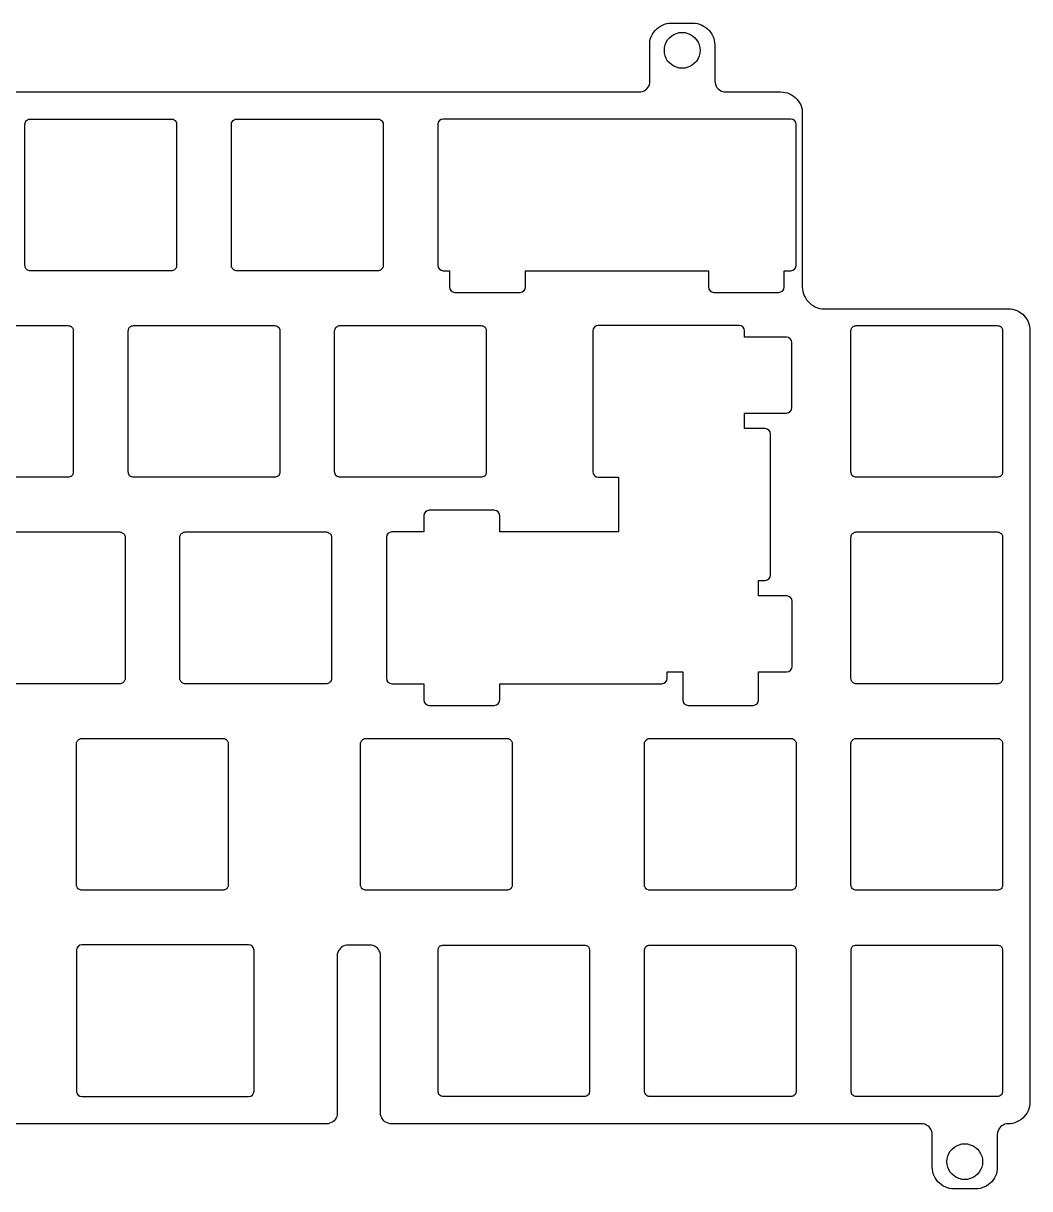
# Model space of a CAD drawing. Header units: millimetres. Extents: x 0 to 378, y -8 to 246.
# Drawn here: x 285.5 to 378.4, y -8.4 to 99.1 of the extents above; entities that cross this region are included whole.
import ezdxf

# ---------------------------------------------------------------- set-up
doc = ezdxf.new("R2010")
doc.units = ezdxf.units.MM
doc.header["$LTSCALE"] = 23.1

msp = doc.modelspace()

# ---------------------------------------------------------------- linework, layer by layer
at = {"color": 7, "lineweight": -3}
for p, q in [((323.79, 89.75), (323.79, 76.75)), ((356.34, 90.25), (324.29, 90.25)), ((356.84, 76.75), (356.84, 89.75)), ((324.29, 76.25), (324.87, 76.25)), ((324.87, 76.25), (324.87, 74.75)), ((331.87, 74.75), (331.87, 76.25)), ((331.87, 76.25), (348.75, 76.25)), ((348.75, 76.25), (348.75, 74.75)), ((355.75, 74.75), (355.75, 76.25)), ((355.75, 76.25), (356.34, 76.25)), ((325.37, 74.25), (331.37, 74.25)), ((349.25, 74.25), (355.25, 74.25)), ((351.59, 71.2), (338.59, 71.2)), ((338.09, 70.7), (338.09, 57.7)), ((352.09, 70.12), (352.09, 70.7)), ((355.95, 70.12), (352.09, 70.12)), ((356.45, 63.62), (356.45, 69.62)), ((352.09, 61.68), (352.09, 63.12)), ((352.09, 63.12), (355.95, 63.12)), ((353.97, 61.68), (352.09, 61.68)), ((354.47, 48.18), (354.47, 61.18)), ((338.59, 57.2), (340.47, 57.2)), ((340.47, 57.2), (340.47, 52.15)), ((329, 54.15), (323, 54.15)), ((322.5, 53.65), (322.5, 52.15)), ((329.5, 52.15), (329.5, 53.65)), ((319.04, 51.65), (319.04, 38.65)), ((322.5, 52.15), (319.54, 52.15)), ((340.47, 52.15), (329.5, 52.15)), ((353.38, 46.24), (353.38, 47.68)), ((353.38, 47.68), (353.97, 47.68)), ((355.97, 46.24), (353.38, 46.24)), ((356.47, 39.74), (356.47, 45.74)), ((344.94, 38.65), (344.94, 39.24)), ((344.94, 39.24), (346.38, 39.24)), ((346.38, 39.24), (346.38, 36.65)), ((353.38, 36.65), (353.38, 39.24)), ((353.38, 39.24), (355.97, 39.24)), ((319.54, 38.15), (322.5, 38.15)), ((322.5, 38.15), (322.5, 36.65)), ((329.5, 36.65), (329.5, 38.15)), ((329.5, 38.15), (344.44, 38.15)), ((323, 36.15), (329, 36.15)), ((346.88, 36.15), (352.88, 36.15)), ((306.33, 14.05), (290.95, 14.05)), ((290.45, 13.55), (290.45, 0.55)), ((306.83, 0.55), (306.83, 13.55)), ((290.95, 0.05), (306.33, 0.05))]:
    msp.add_line(p, q, dxfattribs=at)
for points in [[(343.34, 97.08), (343.34, 97.08), (343.34, 97.3), (343.36, 97.5), (343.41, 97.7), (343.41, 97.7), (343.49, 97.9), (343.59, 98.08), (343.71, 98.25), (343.71, 98.25), (343.84, 98.43), (343.99, 98.58), (344.14, 98.7), (344.14, 98.7), (344.34, 98.83), (344.51, 98.9), (344.71, 99), (344.71, 99), (344.91, 99.05), (345.11, 99.08), (345.34, 99.08), (347.34, 99.08), (347.34, 99.08), (347.54, 99.08), (347.74, 99.05), (347.94, 99), (347.94, 99), (348.14, 98.9), (348.31, 98.83), (348.51, 98.7), (348.51, 98.7), (348.66, 98.58), (348.81, 98.43), (348.94, 98.25), (348.94, 98.25), (349.06, 98.08), (349.16, 97.9), (349.24, 97.7), (349.24, 97.7), (349.29, 97.5), (349.31, 97.3), (349.34, 97.09), (349.34, 93.75), (349.34, 93.75), (349.36, 93.58), (349.39, 93.43), (349.39, 93.43), (349.46, 93.28), (349.54, 93.15), (349.54, 93.15), (349.64, 93.03), (349.76, 92.93), (349.76, 92.93), (349.89, 92.85), (350.04, 92.8), (350.04, 92.8), (350.19, 92.75), (350.34, 92.75), (355.41, 92.75), (355.41, 92.75), (355.64, 92.73), (355.84, 92.7), (356.04, 92.65), (356.04, 92.65), (356.24, 92.58), (356.41, 92.48), (356.61, 92.35), (356.61, 92.35), (356.76, 92.23), (356.91, 92.08), (357.04, 91.93), (357.04, 91.93), (357.16, 91.75), (357.26, 91.55), (357.34, 91.35), (357.34, 91.35), (357.39, 91.15), (357.41, 90.95), (357.41, 90.75), (357.41, 74.75), (357.41, 74.75), (357.44, 74.53), (357.46, 74.33), (357.51, 74.13), (357.51, 74.13), (357.59, 73.93), (357.69, 73.75), (357.81, 73.58), (357.81, 73.58), (357.94, 73.4), (358.09, 73.25), (358.24, 73.13), (358.24, 73.13), (358.44, 73), (358.61, 72.93), (358.81, 72.83), (358.81, 72.83), (359.01, 72.78), (359.21, 72.75), (359.41, 72.75), (376.39, 72.75), (376.39, 72.75), (376.61, 72.73), (376.81, 72.7), (377.01, 72.65), (377.01, 72.65), (377.21, 72.58), (377.39, 72.48), (377.59, 72.35), (377.59, 72.35), (377.74, 72.23), (377.89, 72.08), (378.01, 71.93), (378.01, 71.93), (378.14, 71.75), (378.24, 71.55), (378.31, 71.35), (378.31, 71.35), (378.36, 71.15), (378.39, 70.95), (378.39, 70.75), (378.39, -0.45), (378.39, -0.45), (378.39, -0.67), (378.36, -0.87), (378.31, -1.07), (378.31, -1.07), (378.24, -1.27), (378.14, -1.45), (378.01, -1.62), (378.01, -1.62), (377.89, -1.8), (377.74, -1.95), (377.59, -2.07), (377.59, -2.07), (377.39, -2.2), (377.21, -2.27), (377.01, -2.37), (377.01, -2.37), (376.81, -2.42), (376.61, -2.45), (376.39, -2.45), (376.39, -2.45), (376.24, -2.47), (376.09, -2.5), (376.09, -2.5), (375.94, -2.57), (375.81, -2.65), (375.81, -2.65), (375.69, -2.75), (375.59, -2.87), (375.59, -2.87), (375.51, -3), (375.44, -3.15), (375.44, -3.15), (375.41, -3.3), (375.39, -3.45), (375.39, -6.45), (375.39, -6.45), (375.39, -6.67), (375.36, -6.87), (375.31, -7.07), (375.31, -7.07), (375.24, -7.27), (375.14, -7.45), (375.01, -7.62), (375.01, -7.62), (374.89, -7.8), (374.74, -7.95), (374.59, -8.07), (374.59, -8.07), (374.39, -8.2), (374.21, -8.27), (374.01, -8.37), (374.01, -8.37), (373.81, -8.42), (373.61, -8.45), (373.39, -8.45), (371.39, -8.45), (371.39, -8.45), (371.19, -8.45), (370.99, -8.42), (370.79, -8.37), (370.79, -8.37), (370.59, -8.27), (370.41, -8.2), (370.21, -8.07), (370.21, -8.07), (370.06, -7.95), (369.91, -7.8), (369.79, -7.62), (369.79, -7.62), (369.66, -7.45), (369.56, -7.27), (369.49, -7.07), (369.49, -7.07), (369.44, -6.87), (369.41, -6.67), (369.39, -6.45), (369.39, -3.45), (369.39, -3.3), (369.36, -3.15), (369.36, -3.15), (369.29, -3), (369.21, -2.87), (369.21, -2.87), (369.11, -2.75), (368.99, -2.65), (368.99, -2.65), (368.86, -2.57), (368.71, -2.5), (368.71, -2.5), (368.56, -2.47), (368.39, -2.45), (319.51, -2.45), (319.51, -2.45), (319.36, -2.45), (319.21, -2.4), (319.21, -2.4), (319.06, -2.35), (318.91, -2.27), (318.91, -2.27), (318.81, -2.17), (318.71, -2.05), (318.71, -2.05), (318.61, -1.92), (318.56, -1.77), (318.56, -1.77), (318.51, -1.62), (318.51, -1.45), (318.51, 13.03), (318.51, 13.03), (318.49, 13.2), (318.46, 13.35), (318.46, 13.35), (318.39, 13.5), (318.31, 13.63), (318.31, 13.63), (318.21, 13.75), (318.09, 13.85), (318.09, 13.85), (317.96, 13.93), (317.81, 14), (317.81, 14), (317.66, 14.03), (317.51, 14.03), (315.51, 14.03), (315.51, 14.03), (315.36, 14.03), (315.21, 14), (315.21, 14), (315.06, 13.93), (314.91, 13.85), (314.91, 13.85), (314.81, 13.75), (314.71, 13.63), (314.71, 13.63), (314.61, 13.5), (314.56, 13.35), (314.56, 13.35), (314.51, 13.2), (314.51, 13.03), (314.51, -1.45), (314.51, -1.45), (314.51, -1.62), (314.46, -1.77), (314.46, -1.77), (314.41, -1.92), (314.31, -2.05), (314.31, -2.05), (314.21, -2.17), (314.11, -2.27), (314.11, -2.27), (313.96, -2.35), (313.81, -2.4), (313.81, -2.4), (313.66, -2.45), (313.51, -2.45), (268.06, -2.45)], [(347.99, 96.58), (347.96, 96.33), (347.89, 96.08), (347.79, 95.83), (347.66, 95.6), (347.49, 95.43), (347.29, 95.25), (347.09, 95.13), (346.84, 95.03), (346.59, 94.95), (346.34, 94.93), (346.34, 94.93), (346.34, 94.93), (346.06, 94.95), (345.81, 95.03), (345.56, 95.13), (345.36, 95.25), (345.16, 95.43), (344.99, 95.6), (344.86, 95.83), (344.76, 96.08), (344.69, 96.33), (344.69, 96.58), (344.69, 96.58), (344.69, 96.58), (344.69, 96.85), (344.76, 97.1), (344.86, 97.35), (344.99, 97.55), (345.16, 97.75), (345.36, 97.93), (345.56, 98.05), (345.81, 98.15), (346.06, 98.23), (346.34, 98.23), (346.34, 98.23), (346.34, 98.23), (346.59, 98.23), (346.84, 98.15), (347.09, 98.05), (347.29, 97.93), (347.49, 97.75), (347.66, 97.55), (347.79, 97.35), (347.89, 97.1), (347.96, 96.85), (347.99, 96.58), (347.99, 96.58)], [(204.49, 92.75), (342.34, 92.75), (342.34, 92.75), (342.51, 92.75), (342.66, 92.8), (342.66, 92.8), (342.81, 92.85), (342.94, 92.93), (342.94, 92.93), (343.06, 93.03), (343.16, 93.15), (343.16, 93.15), (343.24, 93.28), (343.31, 93.43), (343.31, 93.43), (343.34, 93.58), (343.34, 93.75), (343.34, 97.25), (343.34, 97.25)], [(349.34, 94.05), (349.34, 94.05)], [(299.69, 76.75), (299.69, 76.65), (299.69, 76.58), (299.69, 76.58), (299.64, 76.53), (299.61, 76.45), (299.61, 76.45), (299.56, 76.38), (299.49, 76.33), (299.49, 76.33), (299.44, 76.3), (299.36, 76.28), (299.36, 76.28), (299.29, 76.25), (299.19, 76.25), (286.19, 76.25), (286.19, 76.25), (286.11, 76.25), (286.04, 76.28), (286.04, 76.28), (285.96, 76.3), (285.91, 76.33), (285.91, 76.33), (285.84, 76.38), (285.79, 76.45), (285.79, 76.45), (285.76, 76.53), (285.71, 76.58), (285.71, 76.58), (285.71, 76.65), (285.69, 76.75), (285.69, 89.75), (285.69, 89.75), (285.71, 89.83), (285.71, 89.9), (285.71, 89.9), (285.76, 89.98), (285.79, 90.03), (285.79, 90.03), (285.84, 90.1), (285.91, 90.15), (285.91, 90.15), (285.96, 90.18), (286.04, 90.23), (286.04, 90.23), (286.11, 90.23), (286.19, 90.25), (299.19, 90.25), (299.19, 90.25), (299.29, 90.23), (299.36, 90.23), (299.36, 90.23), (299.44, 90.18), (299.49, 90.15), (299.49, 90.15), (299.56, 90.1), (299.61, 90.03), (299.61, 90.03), (299.64, 89.98), (299.69, 89.9), (299.69, 89.9), (299.69, 89.83), (299.69, 89.75), (299.69, 76.75)], [(318.74, 76.75), (318.74, 76.65), (318.74, 76.58), (318.74, 76.58), (318.69, 76.53), (318.66, 76.45), (318.66, 76.45), (318.61, 76.38), (318.54, 76.33), (318.54, 76.33), (318.49, 76.3), (318.41, 76.28), (318.41, 76.28), (318.34, 76.25), (318.24, 76.25), (305.24, 76.25), (305.24, 76.25), (305.16, 76.25), (305.09, 76.28), (305.09, 76.28), (305.01, 76.3), (304.96, 76.33), (304.96, 76.33), (304.89, 76.38), (304.84, 76.45), (304.84, 76.45), (304.81, 76.53), (304.76, 76.58), (304.76, 76.58), (304.76, 76.65), (304.74, 76.75), (304.74, 89.75), (304.74, 89.75), (304.76, 89.83), (304.76, 89.9), (304.76, 89.9), (304.81, 89.98), (304.84, 90.03), (304.84, 90.03), (304.89, 90.1), (304.96, 90.15), (304.96, 90.15), (305.01, 90.18), (305.09, 90.23), (305.09, 90.23), (305.16, 90.23), (305.24, 90.25), (318.24, 90.25), (318.24, 90.25), (318.34, 90.23), (318.41, 90.23), (318.41, 90.23), (318.49, 90.18), (318.54, 90.15), (318.54, 90.15), (318.61, 90.1), (318.66, 90.03), (318.66, 90.03), (318.69, 89.98), (318.74, 89.9), (318.74, 89.9), (318.74, 89.83), (318.74, 89.75), (318.74, 76.75)], [(276.66, 71.2), (289.66, 71.2), (289.66, 71.2), (289.76, 71.18), (289.84, 71.18), (289.84, 71.18), (289.91, 71.13), (289.96, 71.1), (289.96, 71.1), (290.04, 71.05), (290.09, 70.98), (290.09, 70.98), (290.11, 70.93), (290.16, 70.85), (290.16, 70.85), (290.16, 70.78), (290.16, 70.7), (290.16, 57.7)], [(309.21, 57.7), (309.21, 57.6), (309.21, 57.53), (309.21, 57.53), (309.16, 57.48), (309.14, 57.4), (309.14, 57.4), (309.09, 57.33), (309.01, 57.28), (309.01, 57.28), (308.96, 57.25), (308.89, 57.23), (308.89, 57.23), (308.81, 57.2), (308.71, 57.2), (295.71, 57.2), (295.71, 57.2), (295.64, 57.2), (295.56, 57.23), (295.56, 57.23), (295.49, 57.25), (295.44, 57.28), (295.44, 57.28), (295.36, 57.33), (295.31, 57.4), (295.31, 57.4), (295.29, 57.48), (295.24, 57.53), (295.24, 57.53), (295.24, 57.6), (295.21, 57.7), (295.21, 70.7), (295.21, 70.7), (295.24, 70.78), (295.24, 70.85), (295.24, 70.85), (295.29, 70.93), (295.31, 70.98), (295.31, 70.98), (295.36, 71.05), (295.44, 71.1), (295.44, 71.1), (295.49, 71.13), (295.56, 71.18), (295.56, 71.18), (295.64, 71.18), (295.71, 71.2), (308.71, 71.2), (308.71, 71.2), (308.81, 71.18), (308.89, 71.18), (308.89, 71.18), (308.96, 71.13), (309.01, 71.1), (309.01, 71.1), (309.09, 71.05), (309.14, 70.98), (309.14, 70.98), (309.16, 70.93), (309.21, 70.85), (309.21, 70.85), (309.21, 70.78), (309.21, 70.7), (309.21, 57.7)], [(328.26, 57.7), (328.26, 57.6), (328.26, 57.53), (328.26, 57.53), (328.21, 57.48), (328.19, 57.4), (328.19, 57.4), (328.14, 57.33), (328.06, 57.28), (328.06, 57.28), (328.01, 57.25), (327.94, 57.23), (327.94, 57.23), (327.86, 57.2), (327.76, 57.2), (314.76, 57.2), (314.76, 57.2), (314.69, 57.2), (314.61, 57.23), (314.61, 57.23), (314.54, 57.25), (314.49, 57.28), (314.49, 57.28), (314.41, 57.33), (314.36, 57.4), (314.36, 57.4), (314.34, 57.48), (314.29, 57.53), (314.29, 57.53), (314.29, 57.6), (314.26, 57.7), (314.26, 70.7), (314.26, 70.7), (314.29, 70.78), (314.29, 70.85), (314.29, 70.85), (314.34, 70.93), (314.36, 70.98), (314.36, 70.98), (314.41, 71.05), (314.49, 71.1), (314.49, 71.1), (314.54, 71.13), (314.61, 71.18), (314.61, 71.18), (314.69, 71.18), (314.76, 71.2), (327.76, 71.2), (327.76, 71.2), (327.86, 71.18), (327.94, 71.18), (327.94, 71.18), (328.01, 71.13), (328.06, 71.1), (328.06, 71.1), (328.14, 71.05), (328.19, 70.98), (328.19, 70.98), (328.21, 70.93), (328.26, 70.85), (328.26, 70.85), (328.26, 70.78), (328.26, 70.7), (328.26, 57.7)], [(375.89, 57.7), (375.89, 57.6), (375.89, 57.53), (375.89, 57.53), (375.84, 57.48), (375.81, 57.4), (375.81, 57.4), (375.76, 57.33), (375.69, 57.28), (375.69, 57.28), (375.64, 57.25), (375.56, 57.23), (375.56, 57.23), (375.49, 57.2), (375.39, 57.2), (362.39, 57.2), (362.39, 57.2), (362.31, 57.2), (362.24, 57.23), (362.24, 57.23), (362.16, 57.25), (362.11, 57.28), (362.11, 57.28), (362.04, 57.33), (361.99, 57.4), (361.99, 57.4), (361.96, 57.48), (361.91, 57.53), (361.91, 57.53), (361.91, 57.6), (361.89, 57.7), (361.89, 70.7), (361.89, 70.7), (361.91, 70.78), (361.91, 70.85), (361.91, 70.85), (361.96, 70.93), (361.99, 70.98), (361.99, 70.98), (362.04, 71.05), (362.11, 71.1), (362.11, 71.1), (362.16, 71.13), (362.24, 71.18), (362.24, 71.18), (362.31, 71.18), (362.39, 71.2), (375.39, 71.2), (375.39, 71.2), (375.49, 71.18), (375.56, 71.18), (375.56, 71.18), (375.64, 71.13), (375.69, 71.1), (375.69, 71.1), (375.76, 71.05), (375.81, 70.98), (375.81, 70.98), (375.84, 70.93), (375.89, 70.85), (375.89, 70.85), (375.89, 70.78), (375.89, 70.7), (375.89, 57.7)], [(290.16, 57.7), (290.16, 57.6), (290.16, 57.53), (290.16, 57.53), (290.11, 57.48), (290.09, 57.4), (290.09, 57.4), (290.04, 57.33), (289.96, 57.28), (289.96, 57.28), (289.91, 57.25), (289.84, 57.23), (289.84, 57.23), (289.76, 57.2), (289.66, 57.2), (276.66, 57.2)], [(281.44, 52.15), (294.44, 52.15), (294.44, 52.15), (294.51, 52.13), (294.59, 52.13), (294.59, 52.13), (294.66, 52.08), (294.74, 52.05), (294.74, 52.05), (294.79, 52), (294.84, 51.93), (294.84, 51.93), (294.89, 51.88), (294.91, 51.8), (294.91, 51.8), (294.94, 51.73), (294.94, 51.65), (294.94, 38.65)], [(313.99, 38.65), (313.99, 38.55), (313.96, 38.48), (313.96, 38.48), (313.94, 38.43), (313.89, 38.35), (313.89, 38.35), (313.84, 38.28), (313.79, 38.23), (313.79, 38.23), (313.71, 38.2), (313.64, 38.18), (313.64, 38.18), (313.56, 38.15), (313.49, 38.15), (300.49, 38.15), (300.49, 38.15), (300.41, 38.15), (300.34, 38.18), (300.34, 38.18), (300.26, 38.2), (300.19, 38.23), (300.19, 38.23), (300.14, 38.28), (300.09, 38.35), (300.09, 38.35), (300.04, 38.43), (300.01, 38.48), (300.01, 38.48), (299.99, 38.55), (299.99, 38.65), (299.99, 51.65), (299.99, 51.65), (299.99, 51.73), (300.01, 51.8), (300.01, 51.8), (300.04, 51.88), (300.09, 51.93), (300.09, 51.93), (300.14, 52), (300.19, 52.05), (300.19, 52.05), (300.26, 52.08), (300.34, 52.13), (300.34, 52.13), (300.41, 52.13), (300.49, 52.15), (313.49, 52.15), (313.49, 52.15), (313.56, 52.13), (313.64, 52.13), (313.64, 52.13), (313.71, 52.08), (313.79, 52.05), (313.79, 52.05), (313.84, 52), (313.89, 51.93), (313.89, 51.93), (313.94, 51.88), (313.96, 51.8), (313.96, 51.8), (313.99, 51.73), (313.99, 51.65), (313.99, 38.65)], [(375.89, 38.65), (375.89, 38.55), (375.89, 38.48), (375.89, 38.48), (375.84, 38.43), (375.81, 38.35), (375.81, 38.35), (375.76, 38.28), (375.69, 38.23), (375.69, 38.23), (375.64, 38.2), (375.56, 38.18), (375.56, 38.18), (375.49, 38.15), (375.39, 38.15), (362.39, 38.15), (362.39, 38.15), (362.31, 38.15), (362.24, 38.18), (362.24, 38.18), (362.16, 38.2), (362.11, 38.23), (362.11, 38.23), (362.04, 38.28), (361.99, 38.35), (361.99, 38.35), (361.96, 38.43), (361.91, 38.48), (361.91, 38.48), (361.91, 38.55), (361.89, 38.65), (361.89, 51.65), (361.89, 51.65), (361.91, 51.73), (361.91, 51.8), (361.91, 51.8), (361.96, 51.88), (361.99, 51.93), (361.99, 51.93), (362.04, 52), (362.11, 52.05), (362.11, 52.05), (362.16, 52.08), (362.24, 52.13), (362.24, 52.13), (362.31, 52.13), (362.39, 52.15), (375.39, 52.15), (375.39, 52.15), (375.49, 52.13), (375.56, 52.13), (375.56, 52.13), (375.64, 52.08), (375.69, 52.05), (375.69, 52.05), (375.76, 52), (375.81, 51.93), (375.81, 51.93), (375.84, 51.88), (375.89, 51.8), (375.89, 51.8), (375.89, 51.73), (375.89, 51.65), (375.89, 38.65)], [(294.94, 38.65), (294.94, 38.55), (294.91, 38.48), (294.91, 38.48), (294.89, 38.43), (294.84, 38.35), (294.84, 38.35), (294.79, 38.28), (294.74, 38.23), (294.74, 38.23), (294.66, 38.2), (294.59, 38.18), (294.59, 38.18), (294.51, 38.15), (294.44, 38.15), (281.44, 38.15)], [(304.46, 19.6), (304.46, 19.5), (304.44, 19.43), (304.44, 19.43), (304.41, 19.38), (304.36, 19.3), (304.36, 19.3), (304.31, 19.23), (304.26, 19.18), (304.26, 19.18), (304.19, 19.15), (304.11, 19.13), (304.11, 19.13), (304.04, 19.1), (303.96, 19.1), (290.96, 19.1), (290.96, 19.1), (290.89, 19.1), (290.81, 19.13), (290.81, 19.13), (290.74, 19.15), (290.66, 19.18), (290.66, 19.18), (290.61, 19.23), (290.56, 19.3), (290.56, 19.3), (290.51, 19.38), (290.49, 19.43), (290.49, 19.43), (290.46, 19.5), (290.46, 19.6), (290.46, 32.6), (290.46, 32.6), (290.46, 32.68), (290.49, 32.75), (290.49, 32.75), (290.51, 32.83), (290.56, 32.88), (290.56, 32.88), (290.61, 32.95), (290.66, 33), (290.66, 33), (290.74, 33.03), (290.81, 33.08), (290.81, 33.08), (290.89, 33.08), (290.96, 33.1), (303.96, 33.1), (303.96, 33.1), (304.04, 33.08), (304.11, 33.08), (304.11, 33.08), (304.19, 33.03), (304.26, 33), (304.26, 33), (304.31, 32.95), (304.36, 32.88), (304.36, 32.88), (304.41, 32.83), (304.44, 32.75), (304.44, 32.75), (304.46, 32.68), (304.46, 32.6), (304.46, 19.6)], [(330.66, 19.6), (330.66, 19.5), (330.64, 19.43), (330.64, 19.43), (330.61, 19.38), (330.56, 19.3), (330.56, 19.3), (330.51, 19.23), (330.46, 19.18), (330.46, 19.18), (330.39, 19.15), (330.31, 19.13), (330.31, 19.13), (330.24, 19.1), (330.16, 19.1), (317.16, 19.1), (317.16, 19.1), (317.09, 19.1), (317.01, 19.13), (317.01, 19.13), (316.94, 19.15), (316.86, 19.18), (316.86, 19.18), (316.81, 19.23), (316.76, 19.3), (316.76, 19.3), (316.71, 19.38), (316.69, 19.43), (316.69, 19.43), (316.66, 19.5), (316.66, 19.6), (316.66, 32.6), (316.66, 32.6), (316.66, 32.68), (316.69, 32.75), (316.69, 32.75), (316.71, 32.83), (316.76, 32.88), (316.76, 32.88), (316.81, 32.95), (316.86, 33), (316.86, 33), (316.94, 33.03), (317.01, 33.08), (317.01, 33.08), (317.09, 33.08), (317.16, 33.1), (330.16, 33.1), (330.16, 33.1), (330.24, 33.08), (330.31, 33.08), (330.31, 33.08), (330.39, 33.03), (330.46, 33), (330.46, 33), (330.51, 32.95), (330.56, 32.88), (330.56, 32.88), (330.61, 32.83), (330.64, 32.75), (330.64, 32.75), (330.66, 32.68), (330.66, 32.6), (330.66, 19.6)], [(356.84, 19.6), (356.84, 19.5), (356.84, 19.43), (356.84, 19.43), (356.79, 19.38), (356.76, 19.3), (356.76, 19.3), (356.71, 19.23), (356.64, 19.18), (356.64, 19.18), (356.59, 19.15), (356.51, 19.13), (356.51, 19.13), (356.44, 19.1), (356.34, 19.1), (343.34, 19.1), (343.34, 19.1), (343.26, 19.1), (343.19, 19.13), (343.19, 19.13), (343.11, 19.15), (343.06, 19.18), (343.06, 19.18), (342.99, 19.23), (342.94, 19.3), (342.94, 19.3), (342.91, 19.38), (342.86, 19.43), (342.86, 19.43), (342.86, 19.5), (342.84, 19.6), (342.84, 32.6), (342.84, 32.6), (342.86, 32.68), (342.86, 32.75), (342.86, 32.75), (342.91, 32.83), (342.94, 32.88), (342.94, 32.88), (342.99, 32.95), (343.06, 33), (343.06, 33), (343.11, 33.03), (343.19, 33.08), (343.19, 33.08), (343.26, 33.08), (343.34, 33.1), (356.34, 33.1), (356.34, 33.1), (356.44, 33.08), (356.51, 33.08), (356.51, 33.08), (356.59, 33.03), (356.64, 33), (356.64, 33), (356.71, 32.95), (356.76, 32.88), (356.76, 32.88), (356.79, 32.83), (356.84, 32.75), (356.84, 32.75), (356.84, 32.68), (356.84, 32.6), (356.84, 19.6)], [(375.89, 19.6), (375.89, 19.5), (375.89, 19.43), (375.89, 19.43), (375.84, 19.38), (375.81, 19.3), (375.81, 19.3), (375.76, 19.23), (375.69, 19.18), (375.69, 19.18), (375.64, 19.15), (375.56, 19.13), (375.56, 19.13), (375.49, 19.1), (375.39, 19.1), (362.39, 19.1), (362.39, 19.1), (362.31, 19.1), (362.24, 19.13), (362.24, 19.13), (362.16, 19.15), (362.11, 19.18), (362.11, 19.18), (362.04, 19.23), (361.99, 19.3), (361.99, 19.3), (361.96, 19.38), (361.91, 19.43), (361.91, 19.43), (361.91, 19.5), (361.89, 19.6), (361.89, 32.6), (361.89, 32.6), (361.91, 32.68), (361.91, 32.75), (361.91, 32.75), (361.96, 32.83), (361.99, 32.88), (361.99, 32.88), (362.04, 32.95), (362.11, 33), (362.11, 33), (362.16, 33.03), (362.24, 33.08), (362.24, 33.08), (362.31, 33.08), (362.39, 33.1), (375.39, 33.1), (375.39, 33.1), (375.49, 33.08), (375.56, 33.08), (375.56, 33.08), (375.64, 33.03), (375.69, 33), (375.69, 33), (375.76, 32.95), (375.81, 32.88), (375.81, 32.88), (375.84, 32.83), (375.89, 32.75), (375.89, 32.75), (375.89, 32.68), (375.89, 32.6), (375.89, 19.6)], [(337.79, 0.55), (337.79, 0.48), (337.76, 0.4), (337.76, 0.4), (337.74, 0.33), (337.71, 0.25), (337.71, 0.25), (337.66, 0.2), (337.59, 0.15), (337.59, 0.15), (337.51, 0.1), (337.46, 0.08), (337.46, 0.08), (337.39, 0.05), (337.29, 0.05), (324.31, 0.05), (324.31, 0.05), (324.21, 0.05), (324.14, 0.08), (324.14, 0.08), (324.09, 0.1), (324.01, 0.15), (324.01, 0.15), (323.94, 0.2), (323.89, 0.25), (323.89, 0.25), (323.86, 0.33), (323.84, 0.4), (323.84, 0.4), (323.81, 0.48), (323.81, 0.55), (323.81, 13.53), (323.81, 13.53), (323.81, 13.63), (323.84, 13.7), (323.84, 13.7), (323.86, 13.78), (323.89, 13.83), (323.89, 13.83), (323.94, 13.9), (324.01, 13.95), (324.01, 13.95), (324.09, 13.98), (324.14, 14), (324.14, 14), (324.21, 14.03), (324.31, 14.03), (337.29, 14.03), (337.29, 14.03), (337.39, 14.03), (337.46, 14), (337.46, 14), (337.51, 13.98), (337.59, 13.95), (337.59, 13.95), (337.66, 13.9), (337.71, 13.83), (337.71, 13.83), (337.74, 13.78), (337.76, 13.7), (337.76, 13.7), (337.79, 13.63), (337.79, 13.53), (337.79, 0.55)], [(356.84, 0.55), (356.84, 0.48), (356.81, 0.4), (356.81, 0.4), (356.79, 0.33), (356.76, 0.25), (356.76, 0.25), (356.71, 0.2), (356.64, 0.15), (356.64, 0.15), (356.56, 0.1), (356.51, 0.08), (356.51, 0.08), (356.44, 0.05), (356.34, 0.05), (343.36, 0.05), (343.36, 0.05), (343.26, 0.05), (343.19, 0.08), (343.19, 0.08), (343.14, 0.1), (343.06, 0.15), (343.06, 0.15), (342.99, 0.2), (342.94, 0.25), (342.94, 0.25), (342.91, 0.33), (342.89, 0.4), (342.89, 0.4), (342.86, 0.48), (342.86, 0.55), (342.86, 13.53), (342.86, 13.53), (342.86, 13.63), (342.89, 13.7), (342.89, 13.7), (342.91, 13.78), (342.94, 13.83), (342.94, 13.83), (342.99, 13.9), (343.06, 13.95), (343.06, 13.95), (343.14, 13.98), (343.19, 14), (343.19, 14), (343.26, 14.03), (343.36, 14.03), (356.34, 14.03), (356.34, 14.03), (356.44, 14.03), (356.51, 14), (356.51, 14), (356.56, 13.98), (356.64, 13.95), (356.64, 13.95), (356.71, 13.9), (356.76, 13.83), (356.76, 13.83), (356.79, 13.78), (356.81, 13.7), (356.81, 13.7), (356.84, 13.63), (356.84, 13.53), (356.84, 0.55)], [(375.89, 0.55), (375.89, 0.48), (375.86, 0.4), (375.86, 0.4), (375.84, 0.33), (375.81, 0.25), (375.81, 0.25), (375.76, 0.2), (375.69, 0.15), (375.69, 0.15), (375.61, 0.1), (375.56, 0.08), (375.56, 0.08), (375.49, 0.05), (375.39, 0.05), (362.41, 0.05), (362.41, 0.05), (362.31, 0.05), (362.24, 0.08), (362.24, 0.08), (362.19, 0.1), (362.11, 0.15), (362.11, 0.15), (362.04, 0.2), (361.99, 0.25), (361.99, 0.25), (361.96, 0.33), (361.94, 0.4), (361.94, 0.4), (361.91, 0.48), (361.91, 0.55), (361.91, 13.53), (361.91, 13.53), (361.91, 13.63), (361.94, 13.7), (361.94, 13.7), (361.96, 13.78), (361.99, 13.83), (361.99, 13.83), (362.04, 13.9), (362.11, 13.95), (362.11, 13.95), (362.19, 13.98), (362.24, 14), (362.24, 14), (362.31, 14.03), (362.41, 14.03), (375.39, 14.03), (375.39, 14.03), (375.49, 14.03), (375.56, 14), (375.56, 14), (375.61, 13.98), (375.69, 13.95), (375.69, 13.95), (375.76, 13.9), (375.81, 13.83), (375.81, 13.83), (375.84, 13.78), (375.86, 13.7), (375.86, 13.7), (375.89, 13.63), (375.89, 13.53), (375.89, 0.55)], [(370.74, -5.95), (370.76, -5.7), (370.84, -5.45), (370.94, -5.2), (371.06, -4.97), (371.24, -4.8), (371.44, -4.62), (371.64, -4.5), (371.89, -4.4), (372.14, -4.32), (372.39, -4.3), (372.39, -4.3), (372.39, -4.3), (372.66, -4.32), (372.91, -4.4), (373.16, -4.5), (373.36, -4.62), (373.56, -4.8), (373.74, -4.97), (373.86, -5.2), (373.96, -5.45), (374.04, -5.7), (374.04, -5.95), (374.04, -5.95), (374.04, -5.95), (374.04, -6.22), (373.96, -6.47), (373.86, -6.72), (373.74, -6.92), (373.56, -7.12), (373.36, -7.3), (373.16, -7.42), (372.91, -7.52), (372.66, -7.6), (372.39, -7.6), (372.39, -7.6), (372.39, -7.6), (372.14, -7.6), (371.89, -7.52), (371.64, -7.42), (371.44, -7.3), (371.24, -7.12), (371.06, -6.92), (370.94, -6.72), (370.84, -6.47), (370.76, -6.22), (370.74, -5.95), (370.74, -5.95)]]:
    msp.add_lwpolyline(points, dxfattribs=at)
for centre, start, end in [((324.29, 89.75), 90, 180), ((356.34, 89.75), 0, 90), ((324.29, 76.75), 180, 270), ((356.34, 76.75), 270, 0), ((325.37, 74.75), 180, 270), ((331.37, 74.75), 270, 0), ((349.25, 74.75), 180, 270), ((355.25, 74.75), 270, 0), ((338.59, 70.7), 90, 180), ((351.59, 70.7), 0, 90), ((355.95, 69.62), 0, 90), ((355.95, 63.62), 270, 0), ((353.97, 61.18), 0, 90), ((338.59, 57.7), 180, 270), ((323, 53.65), 90, 180), ((329, 53.65), 0, 90), ((319.54, 51.65), 90, 180), ((353.97, 48.18), 270, 0), ((355.97, 45.74), 0, 90), ((355.97, 39.74), 270, 0), ((319.54, 38.65), 180, 270), ((344.44, 38.65), 270, 0), ((323, 36.65), 180, 270), ((329, 36.65), 270, 0), ((346.88, 36.65), 180, 270), ((352.88, 36.65), 270, 0), ((290.95, 13.55), 90, 180), ((306.33, 13.55), 0, 90), ((290.95, 0.55), 180, 270), ((306.33, 0.55), 270, 0)]:
    msp.add_arc(centre, 0.5, start, end, dxfattribs=at)

doc.saveas('drawing.dxf')
